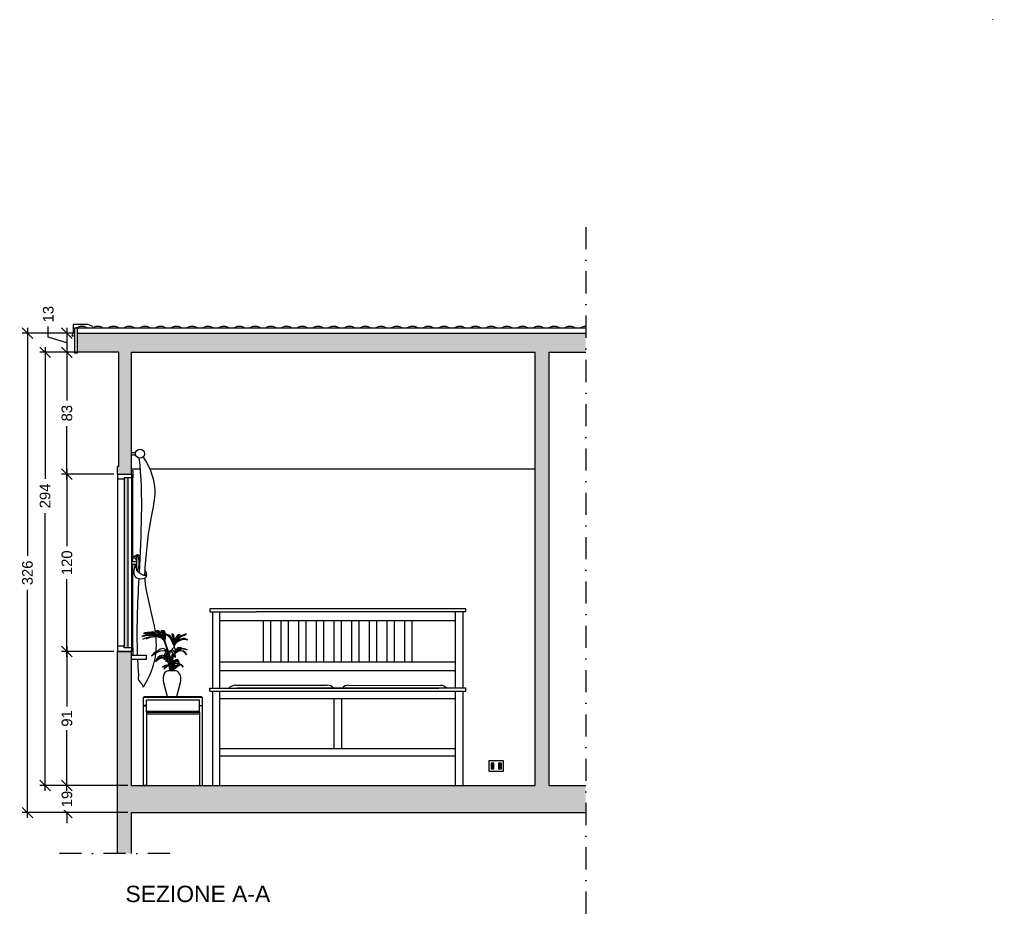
# Model space of a CAD drawing. Header units: inches. Extents: x -368 to 1609, y -918 to 873.
# Drawn here: x 948 to 1609, y 262 to 873 of the extents above; entities that cross this region are included whole.
import ezdxf

# ---------------------------------------------------------------- set-up
doc = ezdxf.new("R2010")
doc.units = ezdxf.units.IN
doc.header["$MEASUREMENT"] = 0
doc.linetypes.add('DASHDOT', pattern=[1, 0.5, -0.25, 0, -0.25])
doc.layers.add('A-ELEV-MBE1', color=7, linetype='Continuous', lineweight=35)
doc.styles.add('ARIAL', font='Arial.ttf')
doc.dimstyles.new('TICK_36', dxfattribs={"dimtxt": 3.6, "dimasz": 3.6, "dimexe": 1.8, "dimexo": 1.2, "dimgap": 1.8, "dimtad": 0, "dimdec": 0, "dimzin": 0, "dimdsep": 46, "dimtxsty": 'ARIAL', "dimblk": 'OBLIQUE', "dimcen": 1.8, "dimdle": 1.8, "dimclrd": 256, "dimclrt": 256, "dimadec": 0, "dimazin": 0, "dimtfac": 1, "dimtdec": 0, "dimtmove": 1, "dimatfit": 3, "dimldrblk": 'OPEN90', "dimfxl": 1, "dimtfill": 1, "dimtolj": 1, "dimtzin": 0, "dimarcsym": 0})

# ---------------------------------------------------------------- blocks, each defined once
blk = doc.blocks.new('_Oblique')
at = {"color": 0, "linetype": 'ByBlock', "lineweight": -2}
blk.add_line((-0.5, -0.5), (0.5, 0.5), dxfattribs=at)
blk = doc.blocks.new('*D51')
at = {"lineweight": -2, "transparency": 16777216}
for p, q in [((953.82, 663.53), (953.82, 508.56)), ((953.82, 330.57), (953.82, 485.54))]:
    blk.add_line(p, q, dxfattribs=at)
at = {"color": 0, "lineweight": -2, "transparency": 16777216}
for p, q in [((985.16, 659.93), (950.22, 659.93)), ((1022.09, 334.17), (950.22, 334.17))]:
    blk.add_line(p, q, dxfattribs=at)
at = {"layer": 'Defpoints', "color": 0, "transparency": 16777216}
for p in [(953.82, 659.93), (987.56, 659.93), (1024.49, 334.17)]:
    blk.add_point(p, dxfattribs=at)
at = {"lineweight": -2, "transparency": 16777216, "xscale": 7.2, "yscale": 7.2, "zscale": 7.2}
for p, rotation in [((953.82, 659.93), 90), ((953.82, 334.17), 270)]:
    blk.add_blockref('_Oblique', p, dxfattribs=dict(at, rotation=rotation))
at = {"transparency": 16777216, "insert": (953.82, 497.05), "char_height": 7.2, "attachment_point": 5, "rotation": 90, "style": 'ARIAL', "bg_fill": 3, "box_fill_scale": 1.25, "bg_fill_color": 256, "bg_fill_true_color": 13158600, "bg_fill_transparency": 0}
blk.add_mtext('\\A1;326', dxfattribs=at)
blk = doc.blocks.new('_Open90')
at = {"color": 0, "linetype": 'ByBlock', "lineweight": -2}
for p, q in [((0, 0), (-1, 0)), ((-0.5, 0.5), (0, 0)), ((0, 0), (-0.5, -0.5))]:
    blk.add_line(p, q, dxfattribs=at)
blk = doc.blocks.new('*D52')
at = {"lineweight": -2, "transparency": 16777216}
for p, q in [((980.63, 352.69), (980.63, 359.89)), ((980.63, 352.69), (980.63, 351.84)), ((980.63, 334.17), (980.63, 335.02)), ((980.63, 334.17), (980.63, 326.97))]:
    blk.add_line(p, q, dxfattribs=at)
at = {"color": 0, "lineweight": -2, "transparency": 16777216}
for p, q in [((1022.09, 352.69), (977.03, 352.69)), ((1022.09, 334.17), (977.03, 334.17))]:
    blk.add_line(p, q, dxfattribs=at)
at = {"layer": 'Defpoints', "color": 0, "transparency": 16777216}
for p in [(1024.49, 352.69), (1024.49, 334.17)]:
    blk.add_point(p, dxfattribs=at)
at = {"lineweight": -2, "transparency": 16777216, "xscale": 7.2, "yscale": 7.2, "zscale": 7.2}
for p, rotation in [((980.63, 352.69), 270), ((980.63, 334.17), 90)]:
    blk.add_blockref('_Oblique', p, dxfattribs=dict(at, rotation=rotation))
at = {"transparency": 16777216, "insert": (980.63, 343.43), "char_height": 7.2, "attachment_point": 5, "rotation": 90, "style": 'ARIAL', "bg_fill": 3, "box_fill_scale": 1.25, "bg_fill_color": 256, "bg_fill_true_color": 13158600, "bg_fill_transparency": 0}
blk.add_mtext('\\A1;19', dxfattribs=at)
at = {"layer": 'Defpoints', "color": 0, "transparency": 16777216}
blk.add_point((980.63, 352.69), dxfattribs=at)
blk = doc.blocks.new('*D53')
at = {"color": 0, "lineweight": -2, "transparency": 16777216}
for p, q in [((1012.58, 443.69), (977.03, 443.69)), ((1022.09, 352.69), (977.03, 352.69))]:
    blk.add_line(p, q, dxfattribs=at)
at = {"lineweight": -2, "transparency": 16777216}
for p, q in [((980.63, 447.29), (980.63, 406.21)), ((980.63, 349.09), (980.63, 390.17))]:
    blk.add_line(p, q, dxfattribs=at)
at = {"layer": 'Defpoints', "color": 0, "transparency": 16777216}
for p in [(980.63, 443.69), (1014.98, 443.69), (1024.49, 352.69)]:
    blk.add_point(p, dxfattribs=at)
at = {"lineweight": -2, "transparency": 16777216, "xscale": 7.2, "yscale": 7.2, "zscale": 7.2}
for p, rotation in [((980.63, 443.69), 90), ((980.63, 352.69), 270)]:
    blk.add_blockref('_Oblique', p, dxfattribs=dict(at, rotation=rotation))
at = {"transparency": 16777216, "insert": (980.63, 398.19), "char_height": 7.2, "attachment_point": 5, "rotation": 90, "style": 'ARIAL', "bg_fill": 3, "box_fill_scale": 1.25, "bg_fill_color": 256, "bg_fill_true_color": 13158600, "bg_fill_transparency": 0}
blk.add_mtext('\\A1;91', dxfattribs=at)
blk = doc.blocks.new('*D54')
at = {"color": 0, "lineweight": -2, "transparency": 16777216}
for p, q in [((1012.58, 564.18), (977.03, 564.18)), ((1012.58, 443.69), (977.03, 443.69))]:
    blk.add_line(p, q, dxfattribs=at)
at = {"lineweight": -2, "transparency": 16777216}
for p, q in [((980.63, 567.78), (980.63, 515.15)), ((980.63, 440.09), (980.63, 492.72))]:
    blk.add_line(p, q, dxfattribs=at)
at = {"layer": 'Defpoints', "color": 0, "transparency": 16777216}
for p in [(980.63, 564.18), (1014.98, 564.18), (1014.98, 443.69)]:
    blk.add_point(p, dxfattribs=at)
at = {"lineweight": -2, "transparency": 16777216, "xscale": 7.2, "yscale": 7.2, "zscale": 7.2}
for p, rotation in [((980.63, 564.18), 90), ((980.63, 443.69), 270)]:
    blk.add_blockref('_Oblique', p, dxfattribs=dict(at, rotation=rotation))
at = {"transparency": 16777216, "insert": (980.63, 503.93), "char_height": 7.2, "attachment_point": 5, "rotation": 90, "style": 'ARIAL', "bg_fill": 3, "box_fill_scale": 1.25, "bg_fill_color": 256, "bg_fill_true_color": 13158600, "bg_fill_transparency": 0}
blk.add_mtext('\\A1;120', dxfattribs=at)
blk = doc.blocks.new('*D55')
at = {"lineweight": -2, "transparency": 16777216}
for p, q in [((980.63, 650.52), (980.63, 614.26)), ((980.63, 560.58), (980.63, 596.84))]:
    blk.add_line(p, q, dxfattribs=at)
at = {"color": 0, "lineweight": -2, "transparency": 16777216}
for p, q in [((1013.58, 646.92), (977.03, 646.92)), ((1012.58, 564.18), (977.03, 564.18))]:
    blk.add_line(p, q, dxfattribs=at)
at = {"layer": 'Defpoints', "color": 0, "transparency": 16777216}
for p in [(980.63, 646.92), (1015.98, 646.92), (1014.98, 564.18)]:
    blk.add_point(p, dxfattribs=at)
at = {"lineweight": -2, "transparency": 16777216, "xscale": 7.2, "yscale": 7.2, "zscale": 7.2}
for p, rotation in [((980.63, 646.92), 90), ((980.63, 564.18), 270)]:
    blk.add_blockref('_Oblique', p, dxfattribs=dict(at, rotation=rotation))
at = {"transparency": 16777216, "insert": (980.63, 605.55), "char_height": 7.2, "attachment_point": 5, "rotation": 90, "style": 'ARIAL', "bg_fill": 3, "box_fill_scale": 1.25, "bg_fill_color": 256, "bg_fill_true_color": 13158600, "bg_fill_transparency": 0}
blk.add_mtext('\\A1;83', dxfattribs=at)
blk = doc.blocks.new('*D56')
at = {"lineweight": -2, "transparency": 16777216}
for p, q in [((967.98, 657.22), (967.98, 664.42)), ((980.63, 663.53), (980.63, 643.32)), ((980.63, 653.42), (967.98, 657.22))]:
    blk.add_line(p, q, dxfattribs=at)
at = {"color": 0, "lineweight": -2, "transparency": 16777216}
for p, q in [((985.16, 659.93), (977.03, 659.93)), ((985.16, 646.92), (977.03, 646.92))]:
    blk.add_line(p, q, dxfattribs=at)
at = {"layer": 'Defpoints', "color": 0, "transparency": 16777216}
for p in [(987.56, 659.93), (980.63, 646.92), (987.56, 646.92)]:
    blk.add_point(p, dxfattribs=at)
at = {"lineweight": -2, "transparency": 16777216, "xscale": 7.2, "yscale": 7.2, "zscale": 7.2}
for p, rotation in [((980.63, 659.93), 90), ((980.63, 646.92), 270)]:
    blk.add_blockref('_Oblique', p, dxfattribs=dict(at, rotation=rotation))
at = {"transparency": 16777216, "insert": (967.98, 672.83), "char_height": 7.2, "attachment_point": 5, "rotation": 90, "style": 'ARIAL', "bg_fill": 3, "box_fill_scale": 1.25, "bg_fill_color": 256, "bg_fill_true_color": 13158600, "bg_fill_transparency": 0}
blk.add_mtext('\\A1;13', dxfattribs=at)
blk = doc.blocks.new('*D57')
at = {"lineweight": -2, "transparency": 16777216}
for p, q in [((965.79, 650.52), (965.79, 561)), ((965.79, 349.09), (965.79, 537.69))]:
    blk.add_line(p, q, dxfattribs=at)
at = {"color": 0, "lineweight": -2, "transparency": 16777216}
for p, q in [((1013.58, 646.92), (962.19, 646.92)), ((1012.58, 352.69), (962.19, 352.69))]:
    blk.add_line(p, q, dxfattribs=at)
at = {"layer": 'Defpoints', "color": 0, "transparency": 16777216}
for p in [(965.79, 646.92), (1015.98, 646.92), (1014.98, 352.69)]:
    blk.add_point(p, dxfattribs=at)
at = {"lineweight": -2, "transparency": 16777216, "xscale": 7.2, "yscale": 7.2, "zscale": 7.2}
for p, rotation in [((965.79, 646.92), 90), ((965.79, 352.69), 270)]:
    blk.add_blockref('_Oblique', p, dxfattribs=dict(at, rotation=rotation))
at = {"transparency": 16777216, "insert": (965.79, 549.34), "char_height": 7.2, "attachment_point": 5, "rotation": 90, "style": 'ARIAL', "bg_fill": 3, "box_fill_scale": 1.25, "bg_fill_color": 256, "bg_fill_true_color": 13158600, "bg_fill_transparency": 0}
blk.add_mtext('\\A1;294', dxfattribs=at)

msp = doc.modelspace()

# ---------------------------------------------------------------- hatches: boundary and pattern name
h = msp.add_hatch(color=5)
h.dxf.hatch_style = 1
h.paths.add_polyline_path([(1333.16, 334.17), (1333.16, 352.69), (1308.14, 352.69), (1308.14, 646.92), (1333.16, 646.92), (1333.16, 660.02), (987.56, 659.93), (987.56, 647.92), (987.56, 646.92), (1015.98, 646.92), (1015.98, 569.36), (1023.49, 569.36), (1024.49, 569.36), (1024.49, 646.92), (1298.63, 646.92), (1298.63, 352.69), (1024.49, 352.69), (1024.49, 443.69), (1014.98, 443.69), (1014.98, 306.34), (1024.49, 306.34), (1024.49, 334.17)])
h = msp.add_hatch(color=5)
h.dxf.hatch_style = 1
h.paths.add_polyline_path([(1024.49, 564.18), (1024.49, 569.36), (1023.49, 569.36), (1014.98, 569.36), (1014.98, 564.18)])
h = msp.add_hatch()
h.set_pattern_fill('AR-SAND', color=5)
h.set_pattern_definition([(37.5, (167.6213, 0), (-0.0629934, 1.9268238), [0, -1.52, 0, -1.7, 0, -1.625]), (7.5, (167.6213, 0), (1.769777, 2.822146), [0, -0.82, 0, -1.37, 0, -0.525]), (327.5, (166.3913, 0), (3.1141419, 0.005659), [0, -0.5, 0, -1.8, 0, -2.35]), (317.5, (166.3913, 0), (3.0061266, 0.8776756), [0, -0.25, 0, -1.18, 0, -1.35])])
h.paths.add_polyline_path([(1022, 561.69), (1019.49, 561.69), (1019.49, 560.69), (1019.49, 447.19), (1019.49, 446.19), (1022, 446.19)])

# ---------------------------------------------------------------- linework, layer by layer
at = {"color": 4, "linetype": 'DASHDOT', "ltscale": 30}
for p, q in [((1333.16, 732.04), (1333.16, 262.24)), ((1050.62, 306.34), (975.62, 306.34))]:
    msp.add_line(p, q, dxfattribs=at)
at = {"color": 1}
for p, q in [((1015.98, 646.92), (987.56, 646.92)), ((1024.49, 646.92), (1298.63, 646.92)), ((1308.14, 646.92), (1333.16, 646.92)), ((1014.98, 564.18), (1014.98, 569.36)), ((1024.49, 564.18), (1024.49, 569.36)), ((1014.98, 564.18), (1024.49, 564.18)), ((1024.49, 567.68), (1030.25, 567.68)), ((1036.89, 567.68), (1298.63, 567.68)), ((1014.98, 306.34), (1014.98, 443.69)), ((1014.98, 443.69), (1024.49, 443.69)), ((1024.49, 352.69), (1024.49, 443.69)), ((1024.49, 352.69), (1298.63, 352.69)), ((1308.14, 352.69), (1333.16, 352.69)), ((1024.49, 334.17), (1333.16, 334.17)), ((1024.49, 306.34), (1024.49, 334.17))]:
    msp.add_line(p, q, dxfattribs=at)
at = {"color": 2}
for p, q in [((1014.98, 564.18), (1024.49, 564.18)), ((1014.98, 564.18), (1014.98, 443.69)), ((1024.49, 566.69), (1025.49, 566.69)), ((1024.49, 564.18), (1024.49, 443.69)), ((1025.49, 566.69), (1025.49, 561.69)), ((1025.49, 561.69), (1024.49, 561.69)), ((1025.49, 504.55), (1025.49, 561.69)), ((1028.05, 498.41), (1028.05, 509.09)), ((1028.05, 504.55), (1024.49, 504.55)), ((1024.49, 502.9), (1028.05, 502.9)), ((1025.49, 446.19), (1025.49, 502.9)), ((1028.05, 503.75), (1028.05, 503.75)), ((1024.49, 443.69), (1014.98, 443.69)), ((1024.49, 446.19), (1025.49, 446.19)), ((1024.49, 441.19), (1024.49, 443.69)), ((1025.49, 446.19), (1025.49, 441.19)), ((1025.49, 441.19), (1024.49, 441.19))]:
    msp.add_line(p, q, dxfattribs=at)
at = {"color": 6}
for p, q in [((1019.49, 560.69), (1014.98, 560.68)), ((1024.49, 561.69), (1019.49, 561.69)), ((1019.49, 561.69), (1019.49, 560.69)), ((1019.49, 560.69), (1019.49, 447.19)), ((1022, 561.69), (1022, 446.19)), ((1019.49, 447.19), (1014.98, 447.19)), ((1019.49, 446.19), (1019.49, 447.19)), ((1024.49, 446.19), (1019.49, 446.19))]:
    msp.add_line(p, q, dxfattribs=at)
at = {"color": 252}
for p, q in [((1026.93, 508.24), (1025.49, 508.24)), ((1025.49, 507.23), (1026.83, 507.23)), ((1077.61, 470.69), (1109.13, 470.69)), ((1079.61, 470.69), (1079.61, 418.69)), ((1084.61, 468.92), (1084.61, 470.69)), ((1228.17, 470.69), (1109.13, 470.69)), ((1251.61, 470.69), (1228.17, 470.69)), ((1244.61, 418.69), (1244.61, 470.69)), ((1249.61, 470.69), (1249.61, 418.69)), ((1084.61, 418.69), (1084.61, 468.92)), ((1084.61, 464.69), (1244.61, 464.69)), ((1114.11, 436.69), (1114.11, 464.69)), ((1119.11, 436.69), (1119.11, 464.69)), ((1126.11, 436.69), (1126.11, 464.69)), ((1131.11, 436.69), (1131.11, 464.69)), ((1138.11, 436.69), (1138.11, 464.69)), ((1143.11, 436.69), (1143.11, 464.69)), ((1150.11, 436.69), (1150.11, 464.69)), ((1155.11, 436.69), (1155.11, 464.69)), ((1162.11, 436.69), (1162.11, 464.69)), ((1167.11, 436.69), (1167.11, 464.69)), ((1174.11, 436.69), (1174.11, 464.69)), ((1179.11, 436.69), (1179.11, 464.69)), ((1186.11, 436.69), (1186.11, 464.69)), ((1191.11, 436.69), (1191.11, 464.69)), ((1198.11, 436.69), (1198.11, 464.69)), ((1203.11, 436.69), (1203.11, 464.69)), ((1210.11, 436.69), (1210.11, 464.69)), ((1215.11, 436.69), (1215.11, 464.69)), ((1024.49, 441.19), (1034.49, 441.19)), ((1034.49, 438.19), (1024.49, 438.19)), ((1034.49, 441.19), (1034.49, 438.19)), ((1084.61, 436.69), (1244.61, 436.69)), ((1084.61, 430.69), (1244.61, 430.69)), ((1244.61, 418.69), (1244.61, 428.69)), ((1077.61, 416.69), (1251.61, 416.69)), ((1079.61, 416.69), (1079.61, 352.69)), ((1084.61, 377.6), (1084.61, 416.69)), ((1095.04, 420.76), (1157.43, 420.77)), ((1172.04, 420.77), (1234.44, 420.6)), ((1244.61, 352.69), (1244.61, 416.69)), ((1244.61, 372.69), (1244.61, 416.69)), ((1249.61, 416.69), (1249.61, 352.69)), ((1033.16, 412.69), (1032.66, 412.69)), ((1032.66, 406.99), (1032.66, 412.69)), ((1032.66, 412.69), (1072.16, 412.69)), ((1033.16, 412.69), (1033.16, 412.99)), ((1033.16, 412.99), (1072.16, 412.99)), ((1033.16, 412.69), (1033.16, 412.99)), ((1070.66, 410.69), (1034.66, 410.69)), ((1034.66, 406.99), (1034.66, 410.69)), ((1070.66, 406.99), (1070.66, 410.69)), ((1072.16, 412.69), (1072.16, 412.99)), ((1072.16, 412.69), (1072.16, 412.99)), ((1072.16, 412.69), (1072.66, 412.69)), ((1072.66, 406.99), (1072.66, 412.69)), ((1084.61, 411.69), (1244.61, 411.69)), ((1162.11, 377.69), (1162.11, 411.69)), ((1167.11, 411.69), (1167.11, 377.69)), ((1034.66, 406.99), (1032.66, 406.99)), ((1032.66, 352.69), (1032.66, 406.69)), ((1032.66, 406.69), (1034.66, 406.69)), ((1034.66, 402.39), (1034.66, 406.69)), ((1070.66, 406.99), (1072.66, 406.99)), ((1070.66, 402.39), (1070.66, 406.69)), ((1072.66, 406.69), (1070.66, 406.69)), ((1072.66, 352.69), (1072.66, 406.69)), ((1070.66, 402.99), (1034.66, 402.99)), ((1034.66, 402.69), (1070.66, 402.69)), ((1070.66, 402.39), (1034.66, 402.39)), ((1034.66, 402.39), (1034.66, 352.69)), ((1034.66, 402.39), (1070.66, 402.39)), ((1034.66, 401.39), (1070.66, 401.39)), ((1070.66, 402.39), (1070.66, 352.69)), ((1084.61, 377.69), (1244.61, 377.69)), ((1084.61, 352.69), (1084.61, 377.6)), ((1084.61, 372.69), (1244.61, 372.69))]:
    msp.add_line(p, q, dxfattribs=at)
msp.add_line((1014.98, 443.69), (1024.49, 443.69))
at = {"color": 3}
for p, q in [((1054.88, 430.58), (1049.16, 430.58)), ((1046.29, 422.49), (1048.66, 412.99)), ((1055.39, 412.99), (1057.76, 422.49)), ((1268.77, 367.84), (1268.77, 363.84)), ((1270.77, 367.84), (1268.77, 367.84)), ((1268.77, 363.84), (1270.77, 363.84)), ((1270.77, 363.84), (1270.77, 367.84)), ((1273.77, 367.84), (1273.77, 363.84)), ((1275.77, 367.84), (1273.77, 367.84)), ((1273.77, 363.84), (1275.77, 363.84)), ((1275.77, 363.84), (1275.77, 367.84))]:
    msp.add_line(p, q, dxfattribs=at)
at = {"color": 8}
for p, q in [((1034.66, 352.69), (1032.66, 352.69)), ((1070.66, 352.69), (1072.66, 352.69)), ((1079.61, 352.69), (1084.61, 352.69))]:
    msp.add_line(p, q, dxfattribs=at)
at = {"color": 2}
for points in [[(998.29, 664.48), (998.29, 664.48), (994.82, 665.71), (984.81, 665.71), (984.81, 660.21), (984.06, 658.21), (985.81, 658.21)], [(987.56, 663.53), (1333.16, 663.53)]]:
    msp.add_lwpolyline(points, dxfattribs=at)
at = {"color": 1}
for points in [[(987.56, 663.53), (987.56, 647.92), (987.56, 646.42), (986.06, 646.42), (986.06, 663.53), (987.56, 663.53)], [(987.56, 659.93), (1333.16, 660.02)], [(1015.98, 569.36), (1015.98, 646.92)], [(1024.49, 569.36), (1024.49, 646.92)], [(1298.63, 352.69), (1298.63, 646.92)], [(1308.14, 352.69), (1308.14, 646.92)], [(1015.98, 569.36), (1014.98, 569.36)]]:
    msp.add_lwpolyline(points, dxfattribs=at)
at = {"color": 6}
for points in [[(1027.39, 578.71), (1024.49, 578.71)], [(1024.49, 577.26), (1027.41, 577.26)], [(1267.27, 362.34), (1277.27, 362.34), (1277.27, 369.34), (1267.27, 369.34), (1267.27, 362.34)]]:
    msp.add_lwpolyline(points, dxfattribs=at)
at = {"color": 252}
for points in [[(1251.61, 470.69), (1251.61, 472.69), (1077.61, 472.69), (1077.61, 470.69)], [(1077.61, 416.69), (1077.61, 418.69), (1233.26, 418.69)], [(1251.61, 416.69), (1251.61, 418.69), (1095.96, 418.69)]]:
    msp.add_lwpolyline(points, dxfattribs=at)
at = {"color": 3}
for points in [[(1044.69, 453.93), (1043.29, 455.26), (1041.75, 456.51), (1039.63, 456.9), (1038.56, 457.1), (1036.95, 456.62), (1038.44, 456.88), (1039.61, 456.52), (1041.36, 455.74), (1043.05, 454.61), (1044.48, 453.31), (1042.68, 454.69), (1041.32, 455.48), (1039.28, 456.04), (1037.69, 456.57), (1035.45, 456.62), (1033.62, 456.35), (1032.59, 455.99), (1034.35, 456.15), (1036.23, 456.08), (1038.15, 455.94), (1039.63, 455.47), (1041.2, 455.05), (1043.09, 454.49), (1040.66, 455.23), (1038.08, 455.19), (1035.41, 455.27), (1033.52, 454.75), (1031.52, 453.88), (1034.48, 454.44), (1036.61, 454.8), (1038.51, 454.85), (1040.03, 454.65), (1041.98, 454.27), (1043.57, 453.98), (1045.49, 452.75)], [(1049.45, 443.97), (1049.04, 445.55), (1048.09, 448.18), (1047.3, 450.45), (1047.23, 450.9), (1047.63, 452.64), (1047.66, 455.72), (1047.19, 456.99), (1046.71, 457.71), (1045.75, 457.8), (1044.61, 457.86), (1044.44, 456.79), (1044.53, 456.3), (1045.06, 456.95), (1044.59, 457.86), (1045.18, 457), (1045.49, 455.59), (1045.75, 454.1), (1046.05, 452.99), (1046.55, 452.17), (1047.25, 450.96), (1046.05, 452.78), (1045.21, 454.48), (1044.05, 456.66), (1043.14, 457.65), (1041.86, 457.73), (1040.65, 457.52), (1041.99, 457.5), (1042.64, 457.04), (1043.47, 455.77), (1044.26, 454.55), (1045.09, 453.34), (1045.51, 452.77), (1047.15, 450.79), (1044.18, 453.09), (1042.4, 453.45), (1040.89, 453.57), (1038.67, 453.4), (1036.75, 452.99), (1035.11, 452.42), (1034.48, 452.01), (1035.24, 452.83), (1036.93, 453.53), (1034.32, 452.71), (1032.11, 451.97), (1034.97, 453.25), (1036.49, 453.54), (1037.3, 453.62), (1039.09, 453.92), (1041.61, 453.82), (1043.13, 453.5), (1044.03, 453.3), (1045.62, 452.67)], [(1046.43, 454.09), (1045.91, 456.05), (1045.42, 457.34)], [(1046.77, 453.35), (1046.78, 455.15), (1046.26, 456.59), (1045.86, 457.52)], [(1047.18, 452.67), (1047.06, 454.57), (1046.97, 456.54), (1046.44, 457.19)], [(1048.9, 444), (1048.29, 446.5), (1047.14, 450.02), (1046.73, 451.12)], [(1049.12, 443.85), (1047.92, 444.7), (1046.15, 445.67), (1043.91, 445.23), (1042.75, 444.42), (1041.04, 443.47), (1039.35, 442.03), (1038.18, 440.64), (1040.44, 442.3), (1042.57, 443.52), (1044.4, 444.06), (1046.45, 444.37), (1047.71, 444.25), (1048.65, 443.89)], [(1052.63, 430.58), (1052.59, 432.39), (1052.51, 433.56), (1053.02, 434.94), (1054.2, 435.71), (1056.38, 435.7), (1058.19, 434.92), (1059.5, 432.95), (1058.37, 434.54), (1056.92, 435.34), (1055.32, 435.51), (1053.82, 435.72), (1052.95, 435.28), (1052.68, 434.84), (1053.3, 435.97), (1054.63, 436.87), (1055.55, 437.07), (1056.15, 436.44), (1056.95, 436.22), (1056.54, 437.2), (1055.78, 438.17), (1054.82, 437.9), (1053.68, 437.38), (1053, 437.41), (1052.64, 437.3), (1052.42, 436.29), (1052.07, 435.56), (1052.06, 434.94), (1052.18, 432.57), (1052.11, 430.89), (1051.82, 432.76), (1051.58, 434.1), (1051.36, 435.7), (1050.84, 436.26), (1050.6, 438.89), (1050.36, 440.4), (1049.44, 439.55), (1048.59, 438.04), (1048.05, 436.71), (1047.97, 438.05), (1048.38, 439.88), (1048.97, 440.63), (1049.93, 440.89), (1049.72, 441.4), (1049.34, 442.61), (1049.67, 443.45), (1049.68, 444.04), (1049.02, 443.82), (1048.27, 443.96), (1047.8, 443.69), (1047.17, 442.33), (1046.71, 440.29), (1046.65, 438.01), (1047.41, 439.18), (1048.37, 440.69), (1049.26, 442.2), (1049.67, 443.45), (1049.75, 444.03)], [(1048.91, 443.8), (1048.22, 442.14), (1047.6, 440.68), (1046.76, 438.67)], [(1050.12, 442.9), (1050.41, 443.84), (1051.08, 444.39), (1052.21, 444.71), (1053.07, 444.25), (1053.78, 442.83), (1054.03, 441.62), (1054.1, 440.21), (1054.13, 439.68), (1053.47, 441.03), (1052.46, 442.54), (1051.89, 443.65), (1051.51, 444.07), (1050.94, 443.88), (1050.67, 443.25), (1050.14, 442.21), (1050.35, 441.13), (1050.97, 439.03)], [(1052.36, 444.63), (1052.35, 445.41), (1052.53, 445.95), (1053.04, 446.13), (1053.53, 446.27), (1053.9, 445.91), (1054.19, 444.85), (1054.08, 443.91), (1053.79, 442.79)], [(1053.84, 442.56), (1054.27, 444.06), (1055.32, 445.34), (1056.13, 446.27), (1056.88, 446.37), (1058.02, 446.32), (1058.6, 445.69), (1058.2, 445.54), (1057.46, 446.14), (1056.9, 446.03), (1056.24, 445.01), (1055.61, 444.38), (1054.96, 443.69), (1054, 442.78), (1055.82, 444.3), (1056.9, 445.15), (1058.54, 445.63), (1059.87, 445.57), (1060.89, 445.52), (1062.31, 444.76), (1060.42, 445.49), (1059.31, 445.47), (1057.25, 444.81), (1056.15, 444.03), (1055.07, 443.2), (1053.75, 442.28), (1056.54, 444.1), (1057.92, 444.36), (1059.81, 444.03), (1060.65, 443.32), (1061.96, 441.37), (1060.87, 442.68), (1059.49, 443.68), (1057.97, 444.14), (1056.71, 444.06), (1055.16, 443.14), (1054.55, 442.66), (1053.95, 442.03)], [(1046.55, 439.61), (1045.41, 439.84), (1044, 439.72), (1043.01, 439.46), (1041.66, 438.57), (1041.05, 437.44), (1040.72, 436.77), (1041.82, 437.84), (1043.42, 438.96), (1044.82, 439.32), (1046.73, 439.34)], [(1046.96, 440.45), (1045.97, 440.93), (1044.58, 440.84), (1043.52, 440.45), (1042.11, 439.28), (1043.07, 439.46), (1043.83, 440.18), (1044.5, 440.43), (1045.84, 439.98), (1046.66, 439.72), (1046.87, 439.64)], [(1051.09, 430.58), (1050.33, 432.54), (1050.13, 434.03), (1049.3, 433.96), (1047.97, 433.1), (1046.63, 431.75), (1047.41, 433.37), (1048.51, 433.96), (1050.15, 434.16), (1048.12, 434.3), (1046.8, 433.83), (1045.58, 432.91), (1047.48, 434.46), (1048.9, 434.69), (1050.15, 434.12), (1049.56, 435.82), (1048.94, 437.24), (1048.44, 438.15)], [(1049.8, 440.73), (1049.03, 439.74), (1048.43, 438.6), (1048.08, 437.57)], [(1051.5, 430.58), (1050.28, 434.06), (1048.87, 437.62), (1048.67, 438.06)], [(1050.36, 437.92), (1049.82, 438.38), (1048.73, 438.47)], [(1050.51, 436.7), (1049.5, 437.01), (1049.15, 437.73), (1048.75, 438.15)], [(1051.89, 434.7), (1051.5, 437.73), (1051.38, 438.67), (1050.81, 439.17), (1050.45, 440.15), (1049.97, 440.93), (1049.14, 441.92)], [(1051.34, 431.03), (1050.53, 436.54), (1050.09, 440.15)], [(1051.5, 437.69), (1051.94, 440.38), (1052.49, 442.49)], [(1051.69, 436.22), (1052.25, 438.77), (1052.9, 440.57), (1053.29, 441.3)], [(1051.93, 437.31), (1052.14, 440.03), (1052.82, 442.01)], [(1052.24, 435.93), (1052.62, 438.13), (1053.1, 440.11), (1053.59, 440.79)], [(1052.27, 434.01), (1053.01, 436.77), (1053.84, 436.94), (1055.19, 437.69), (1056.14, 437.3)], [(1053.08, 430.58), (1053.35, 431.63), (1055.02, 432.94), (1057.46, 434.82), (1055.24, 433.33), (1053.26, 431.85), (1054.97, 434.1), (1056.36, 435.49), (1054.23, 432.99), (1053.13, 431.89), (1054.13, 433.8), (1054.06, 434.12), (1053.62, 434.76), (1053.17, 434.51), (1052.64, 433.39), (1052.69, 432.61), (1052.68, 430.94), (1052.66, 430.58)]]:
    msp.add_lwpolyline(points, dxfattribs=at)
msp.add_lwpolyline([(1053.53, 446.01), (1053.61, 447.57), (1054.19, 448.72), (1055.33, 449.89), (1056.78, 450.98), (1058.99, 451.76), (1060.57, 452.03), (1062.73, 451.53), (1060.73, 452.56), (1059.64, 452.44), (1057.17, 451.78), (1054.99, 450.48), (1053.95, 449.24), (1053.37, 448.1), (1054.61, 450.15), (1055.67, 451.99), (1057.32, 453.36), (1059.12, 454.21), (1060.48, 454.7), (1061.7, 455.64), (1059.41, 454.81), (1058.07, 454.38), (1056.55, 453.2), (1055.81, 452.37), (1054.75, 450.9), (1054.31, 450.08), (1055.51, 452.63), (1056.17, 453.88), (1056.65, 454.68), (1057.54, 455.22), (1056.37, 454.93), (1055.76, 454.66), (1054.73, 453.4), (1054.11, 452.22), (1053.9, 451.06), (1053.5, 447.85), (1053.69, 451.53), (1053.56, 453.38), (1053.21, 454.66), (1052.6, 455.29), (1052.12, 455.75), (1052, 455.79), (1052.04, 454.73), (1052.54, 452.98), (1053.07, 450.58), (1053.5, 449.41), (1053.5, 447.85), (1053.09, 449.51), (1052.54, 451.35), (1051.83, 452.84), (1051.24, 453.9), (1050.42, 454.44), (1048.78, 455.31), (1048.01, 455.49), (1049.85, 453.94), (1051.03, 452.42), (1052.05, 449.89), (1052.79, 448.44), (1053.32, 447.42), (1053.43, 446.63)], close=True, dxfattribs=at)
at = {"color": 8}
for points in [[(1079.61, 352.69), (1084.61, 352.69)], [(1244.61, 352.69), (1249.61, 352.69)]]:
    msp.add_lwpolyline(points, dxfattribs=at)
at = {"color": 6}
msp.add_circle((1030.31, 578.03), 3, dxfattribs=at)
at = {"color": 3}
for centre in [(1269.77, 366.84), (1269.77, 365.84), (1269.77, 364.84), (1274.77, 366.84), (1274.77, 365.84), (1274.77, 364.84)]:
    msp.add_circle(centre, 0.267, dxfattribs=at)
msp.add_arc((985.52, 670.85), 7.32, 274.18303, 291.41865)
at = {"color": 2}
for centre, start, end in [((990.87, 657.22), 68.58135, 111.41865), ((996.22, 670.85), 248.58135, 291.41865), ((1001.56, 657.22), 68.58135, 111.41865), ((1006.91, 670.85), 248.58135, 291.41865), ((1012.26, 657.22), 68.58135, 111.41865), ((1017.6, 670.85), 248.58135, 291.41865), ((1022.95, 657.22), 68.58135, 111.41865), ((1028.3, 670.85), 248.58135, 291.41865), ((1033.64, 657.22), 68.58135, 111.41865), ((1038.99, 670.85), 248.58135, 291.41865), ((1044.34, 657.22), 68.58135, 111.41865), ((1049.68, 670.85), 248.58135, 291.41865), ((1055.03, 657.22), 68.58135, 111.41865), ((1060.38, 670.85), 248.58135, 291.41865), ((1065.72, 657.22), 68.58135, 111.41865), ((1071.07, 670.85), 248.58135, 291.41865), ((1076.42, 657.22), 68.58135, 111.41865), ((1081.76, 670.85), 248.58135, 291.41865), ((1087.11, 657.22), 68.58135, 111.41865), ((1092.46, 670.85), 248.58135, 291.41865), ((1097.8, 657.22), 68.58135, 111.41865), ((1103.15, 670.85), 248.58135, 291.41865), ((1108.5, 657.22), 68.58135, 111.41865), ((1113.84, 670.85), 248.58135, 291.41865), ((1119.19, 657.22), 68.58135, 111.41865), ((1124.54, 670.85), 248.58135, 291.41865), ((1129.88, 657.22), 68.58135, 111.41865), ((1135.23, 670.85), 248.58135, 291.41865), ((1140.57, 657.22), 68.58135, 111.41865), ((1145.92, 670.85), 248.58135, 291.41865), ((1151.27, 657.22), 68.58135, 111.41865), ((1156.61, 670.85), 248.58135, 291.41865), ((1161.96, 657.22), 68.58135, 111.41865), ((1167.31, 670.85), 248.58135, 291.41865), ((1172.65, 657.22), 68.58135, 111.41865), ((1178, 670.85), 248.58135, 291.41865), ((1183.35, 657.22), 68.58135, 111.41865), ((1188.69, 670.85), 248.58135, 291.41865), ((1194.04, 657.22), 68.58135, 111.41865), ((1199.39, 670.85), 248.58135, 291.41865), ((1204.73, 657.22), 68.58135, 111.41865), ((1210.08, 670.85), 248.58135, 291.41865), ((1215.43, 657.22), 68.58135, 111.41865), ((1220.77, 670.85), 248.58135, 291.41865), ((1226.12, 657.22), 68.58135, 111.41865), ((1231.47, 670.85), 248.58135, 291.41865), ((1236.81, 657.22), 68.58135, 111.41865), ((1242.16, 670.85), 248.58135, 291.41865), ((1247.51, 657.22), 68.58135, 111.41865), ((1252.85, 670.85), 248.58135, 291.41865), ((1258.2, 657.22), 68.58135, 111.41865), ((1263.55, 670.85), 248.58135, 291.41865), ((1268.89, 657.22), 68.58135, 111.41865), ((1274.24, 670.85), 248.58135, 291.41865), ((1279.59, 657.22), 68.58135, 111.41865), ((1284.93, 670.85), 248.58135, 291.41865), ((1290.28, 657.22), 68.58135, 111.41865), ((1295.63, 670.85), 248.58135, 291.41865), ((1300.97, 657.22), 68.58135, 111.41865), ((1306.32, 670.85), 248.58135, 291.41865), ((1311.66, 657.22), 68.58135, 111.41865), ((1317.01, 670.85), 248.58135, 291.41865), ((1322.36, 657.22), 68.58135, 111.41865), ((1327.7, 670.85), 248.58135, 291.41865), ((1333.05, 657.22), 89.12432, 111.41865)]:
    msp.add_arc(centre, 7.32, start, end, dxfattribs=at)
at = {"color": 252}
for centre, radius, start, end in [((1028.51, 507.57), 1.71, 303.64482, 254.48396), ((1095.04, 415.18), 5.58, 90, 141.02079), ((1157.43, 415.19), 5.58, 38.82475, 90), ((1172.04, 415.19), 5.58, 90, 141.17473), ((1234.44, 415.02), 5.58, 41.1092, 90), ((1032.66, 406.84), 0.15, 90, 270), ((1034.66, 406.84), 0.15, 270, 90.00002), ((1070.66, 406.84), 0.15, 89.99998, 270), ((1072.66, 406.84), 0.15, 270, 90)]:
    msp.add_arc(centre, radius, start, end, dxfattribs=at)
at = {"color": 2}
msp.add_ellipse((1028.05, 503.75), major_axis=(0, -5.34), ratio=0.3, start_param=0, end_param=3.141593, dxfattribs=at)
at = {"color": 3}
for centre, major_axis, start_param, end_param in [((1050.26, 426.61), (-2.91, 2.91), -0.516143, 0.655855), ((1052.79, 425.85), (3.66, 3.66), 5.74452, 6.652576), ((1059.06, 425.14), (9.22, 9.22), 2.202348, 2.561011), ((1048.67, 424.89), (-6.65, 6.65), 3.668913, 4.165838)]:
    msp.add_ellipse(centre, major_axis=major_axis, ratio=1, start_param=start_param, end_param=end_param, dxfattribs=at)
at = {"color": 252}
for points in [[(1609.48, 873.04), (1609.45, 872.98), (1609.42, 872.93), (1609.39, 872.87)], [(1029.56, 575.13), (1032.39, 549.14), (1030.96, 523.14), (1029.61, 497.15)], [(1027.35, 502.9), (1027.17, 501.42), (1027.31, 500.03), (1028.05, 498.82)], [(1027.98, 505.95), (1027.82, 505.48), (1027.68, 505.01), (1027.53, 504.55)], [(1028.01, 505.93), (1027.88, 505.47), (1027.76, 505.01), (1027.65, 504.55)], [(1028.05, 505.88), (1028.05, 505.88), (1028.04, 505.89), (1028.04, 505.89)], [(1030.03, 505.28), (1029.84, 505.57), (1029.65, 505.86), (1029.46, 506.15)], [(1029.95, 503.81), (1029.85, 503.92), (1029.75, 504.04), (1029.65, 504.15)], [(1034.74, 496.32), (1034.69, 496.97), (1034.28, 497.9), (1033.6, 499.02)], [(1029.41, 493.23), (1028.52, 475.88), (1027.77, 458.54), (1028.45, 441.19)], [(1040.63, 456.07), (1040.65, 455.93), (1040.66, 455.79), (1040.68, 455.66)], [(1040.73, 455.21), (1040.73, 455.2), (1040.74, 455.19), (1040.74, 455.18)], [(1040.81, 454.5), (1040.83, 454.28), (1040.86, 454.07), (1040.88, 453.85)], [(1040.9, 453.57), (1041.21, 450.23), (1041.26, 446.85), (1040.94, 443.38)], [(1028.58, 438.19), (1028.76, 434.47), (1029.01, 430.75), (1029.34, 427.03)], [(1040.85, 442.54), (1040.05, 435.35), (1037.58, 427.78), (1032.32, 419.51)], [(1029.34, 427.03), (1027.56, 424.47), (1032.64, 420.99), (1032.32, 419.51)]]:
    msp.add_open_spline(points, degree=3, dxfattribs=at)
for points, knots in [([(1032.45, 575.75), (1043.78, 558.47), (1036.8, 536.36), (1034.6, 513.15), (1033.37, 497.14), (1033.38, 495.41)], [0, 0, 0, 0, 48.4234, 92.114076, 97.24191, 97.24191, 97.24191, 97.24191]), ([(1027.04, 502.9), (1025.79, 498.43), (1025.24, 492.91), (1034.29, 492.99), (1035, 495.13), (1034.74, 496.32)], [3.552311, 3.552311, 3.552311, 3.552311, 14.097571, 18.856827, 24.01992, 24.01992, 24.01992, 24.01992]), ([(1028.29, 498.47), (1028.36, 498.38), (1029.72, 496.66), (1033.92, 494.73), (1034.75, 495.73), (1034.74, 496.32)], [9.035341, 9.035341, 9.035341, 9.035341, 9.37694, 15.375153, 18.494126, 18.494126, 18.494126, 18.494126]), ([(1033.43, 493.54), (1033.51, 492.16), (1034.86, 479.29), (1039.06, 467.57), (1040.54, 456.74)], [99.081351, 99.081351, 99.081351, 99.081351, 103.152597, 136.432443, 136.432443, 136.432443, 136.432443])]:
    msp.add_open_spline(points, degree=3, knots=knots, dxfattribs=at)

# ---------------------------------------------------------------- texts
at = {"layer": 'A-ELEV-MBE1', "insert": (1020.38, 284.54), "char_height": 11.1187, "attachment_point": 1, "style": 'ARIAL'}
msp.add_mtext_dynamic_manual_height_columns('SEZIONE A-A', width=404.3209, gutter_width=9, heights=[0], dxfattribs=at)

# ---------------------------------------------------------------- next in the draw order: dimensions: what is measured, and where the dimension line sits
at = {"color": 3}
dim = msp.add_linear_dim(base=(953.82, 659.93), p1=(1024.49, 334.17), p2=(987.56, 659.93), angle=90, dimstyle='TICK_36', override={"dimscale": 2}, dxfattribs=at)
dim.commit()
dim.dimension.update_dxf_attribs({"geometry": '*D51', "text_midpoint": (953.82, 497.05)})

# ---------------------------------------------------------------- next in the draw order: dimensions: what is measured, and where the dimension line sits
dim = msp.add_linear_dim(base=(980.63, 352.69), p1=(1024.49, 334.17), p2=(1024.49, 352.69), angle=90, dimstyle='TICK_36', override={"dimscale": 2}, dxfattribs=at)
dim.commit()
dim.dimension.update_dxf_attribs({"geometry": '*D52', "text_midpoint": (980.63, 343.43)})

# ---------------------------------------------------------------- next in the draw order: dimensions: what is measured, and where the dimension line sits
dim = msp.add_linear_dim(base=(980.63, 443.69), p1=(1024.49, 352.69), p2=(1014.98, 443.69), angle=90, dimstyle='TICK_36', override={"dimscale": 2}, dxfattribs=at)
dim.commit()
dim.dimension.update_dxf_attribs({"geometry": '*D53', "text_midpoint": (980.63, 398.19)})

# ---------------------------------------------------------------- next in the draw order: dimensions: what is measured, and where the dimension line sits
dim = msp.add_linear_dim(base=(980.63, 564.18), p1=(1014.98, 443.69), p2=(1014.98, 564.18), angle=90, dimstyle='TICK_36', override={"dimscale": 2}, dxfattribs=at)
dim.commit()
dim.dimension.update_dxf_attribs({"geometry": '*D54', "text_midpoint": (980.63, 503.93)})

# ---------------------------------------------------------------- next in the draw order: dimensions: what is measured, and where the dimension line sits
dim = msp.add_linear_dim(base=(980.63, 646.92), p1=(1014.98, 564.18), p2=(1015.98, 646.92), angle=90, dimstyle='TICK_36', override={"dimscale": 2}, dxfattribs=at)
dim.commit()
dim.dimension.update_dxf_attribs({"geometry": '*D55', "text_midpoint": (980.63, 605.55)})

# ---------------------------------------------------------------- next in the draw order: dimensions: what is measured, and where the dimension line sits
dim = msp.add_linear_dim(base=(980.63, 646.92), p1=(987.56, 659.93), p2=(987.56, 646.92), angle=90, dimstyle='TICK_36', override={"dimscale": 2}, dxfattribs=at)
dim.commit()
dim.dimension.update_dxf_attribs({"geometry": '*D56', "text_midpoint": (967.98, 668.02)})

# ---------------------------------------------------------------- next in the draw order: dimensions: what is measured, and where the dimension line sits
dim = msp.add_linear_dim(base=(965.79, 646.92), p1=(1014.98, 352.69), p2=(1015.98, 646.92), angle=90, dimstyle='TICK_36', override={"dimscale": 2}, dxfattribs=at)
dim.commit()
dim.dimension.update_dxf_attribs({"geometry": '*D57', "text_midpoint": (965.79, 549.34), "dimtype": 160})

doc.saveas('drawing.dxf')
